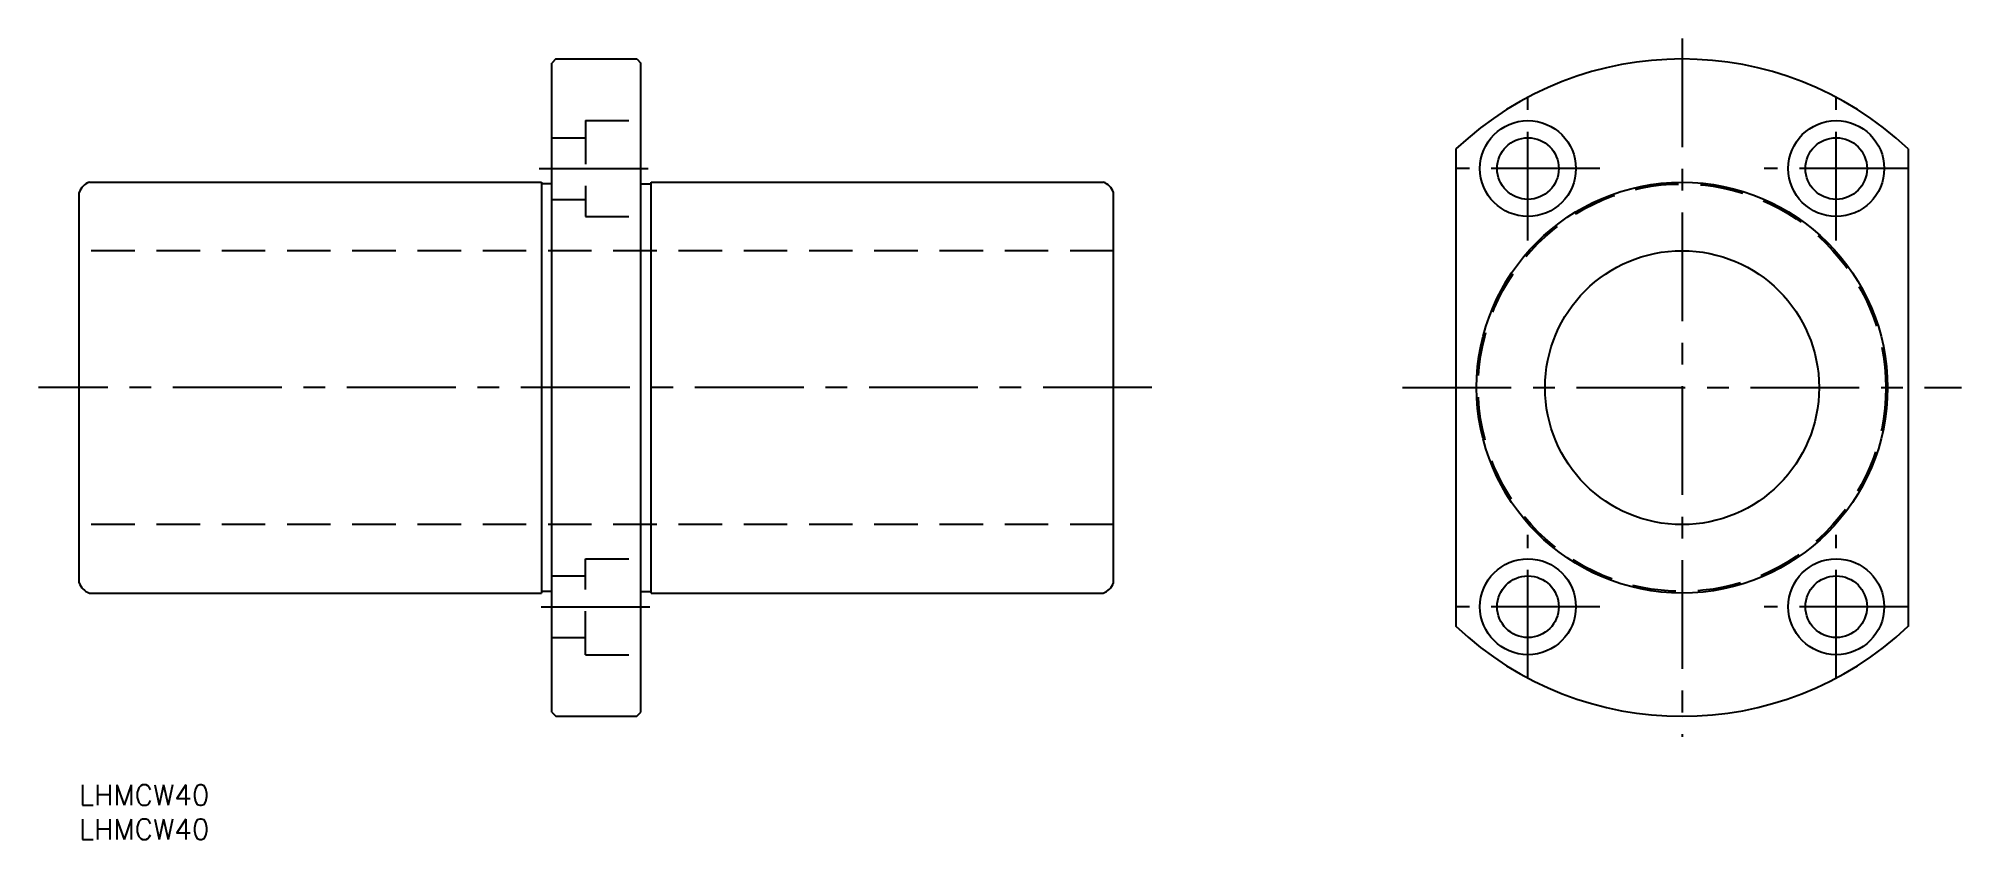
# Model space of a CAD drawing. Extents: x -6 to 275, y -8 to 109.
import ezdxf

# ---------------------------------------------------------------- set-up
doc = ezdxf.new("R2010")
doc.units = 0
doc.header["$LTSCALE"] = 0.5
doc.linetypes.add('CENTER', pattern=[50.8, 31.75, -6.35, 6.35, -6.35])
doc.linetypes.add('DASHED', pattern=[19.05, 12.7, -6.35])
for name, color, linetype in [('MSM_CENTER', 1, 'CENTER'), ('MSM_CONTINUOUS', 7, 'CONTINUOUS'), ('MSM_DASHED', 4, 'DASHED'), ('MSM_PART_NUMBER', 7, 'CONTINUOUS')]:
    doc.layers.add(name, color=color, linetype=linetype)
doc.styles.get("Standard").update_dxf_attribs({"font": 'txt.shx', "height": 3, "bigfont": 'bigfont.shx'})

# ---------------------------------------------------------------- blocks, each defined once
blk = doc.blocks.new('*U2')
at = {"layer": 'MSM_PART_NUMBER'}
blk.add_text('LHMCW40', height=3, dxfattribs=at).set_placement((0, -3))
blk = doc.blocks.new('*U3')
at = {"layer": 'MSM_PART_NUMBER'}
blk.add_text('LHMCW40', height=3, dxfattribs=at).set_placement((0, -8))

msp = doc.modelspace()

# ---------------------------------------------------------------- linework, layer by layer
at = {"layer": 'MSM_CENTER'}
for p, q in [((233.99, 109), (233.99, 7)), ((211.49, 79.5), (211.49, 100.5)), ((256.49, 79.5), (256.49, 100.5)), ((67.17, 90), (84.35, 90)), ((221.99, 90), (200.99, 90)), ((266.99, 90), (245.99, 90)), ((156.58, 58), (-5.93, 58)), ((193.19, 58), (274.79, 58)), ((211.49, 15.5), (211.49, 36.5)), ((256.49, 15.5), (256.49, 36.5)), ((67.45, 26), (84.35, 26)), ((221.99, 26), (200.99, 26)), ((266.99, 26), (245.99, 26))]:
    msp.add_line(p, q, dxfattribs=at)
at = {"layer": 'MSM_CONTINUOUS'}
for p, q in [((69.6, 106), (69, 105.4)), ((69, 10.6), (69, 105.4)), ((69.6, 106), (81.4, 106)), ((81.4, 106), (82, 105.4)), ((82, 10.6), (82, 105.4)), ((200.99, 92.86), (200.99, 23.14)), ((266.99, 92.86), (266.99, 23.14)), ((1.5, 88), (67.5, 88)), ((67.5, 88), (67.5, 28)), ((69, 87.75), (67.5, 87.75)), ((82, 87.75), (83.5, 87.75)), ((83.5, 88), (149.5, 88)), ((83.5, 28), (83.5, 88)), ((0, 29.5), (0, 86.5)), ((151, 29.5), (151, 86.5)), ((69, 28.25), (67.5, 28.25)), ((82, 28.25), (83.5, 28.25)), ((1.5, 28), (67.5, 28)), ((83.5, 28), (149.5, 28)), ((69, 10.6), (69.6, 10)), ((69.6, 10), (81.4, 10)), ((81.4, 10), (82, 10.6))]:
    msp.add_line(p, q, dxfattribs=at)
for centre, radius in [((211.49, 90), 7), ((256.49, 90), 7), ((211.49, 90), 4.5), ((256.49, 90), 4.5), ((233.99, 58), 30), ((233.99, 58), 20), ((211.49, 26), 7), ((256.49, 26), 7), ((211.49, 26), 4.5), ((256.49, 26), 4.5)]:
    msp.add_circle(centre, radius, dxfattribs=at)
for centre, radius, start, end in [((233.99, 58), 48, 46.5675, 133.4325), ((2.35, 85.65), 2.5, 109.9484, 160.0516), ((148.65, 85.65), 2.5, 19.9484, 70.0516), ((2.35, 30.35), 2.5, 199.9484, 250.0516), ((148.65, 30.35), 2.5, 289.9484, 340.0516), ((233.99, 58), 48, 226.5675, 313.4325)]:
    msp.add_arc(centre, radius, start, end, dxfattribs=at)
at = {"layer": 'MSM_DASHED'}
for p, q in [((73.9, 97), (82, 97)), ((73.9, 97), (73.9, 83)), ((69, 94.5), (73.9, 94.5)), ((69, 85.5), (73.9, 85.5)), ((73.9, 83), (82, 83)), ((151, 78), (0, 78)), ((151, 38), (0, 38)), ((73.9, 19), (73.9, 33)), ((73.9, 33), (82, 33)), ((69, 30.5), (73.9, 30.5)), ((69, 21.5), (73.9, 21.5)), ((73.9, 19), (82, 19))]:
    msp.add_line(p, q, dxfattribs=at)
msp.add_circle((233.99, 58), 29.75, dxfattribs=at)

# ---------------------------------------------------------------- block references
at = {"layer": 'MSM_CONTINUOUS'}
for name in ['*U2', '*U3']:
    msp.add_blockref(name, (0, 0), dxfattribs=at)

doc.saveas('drawing.dxf')
